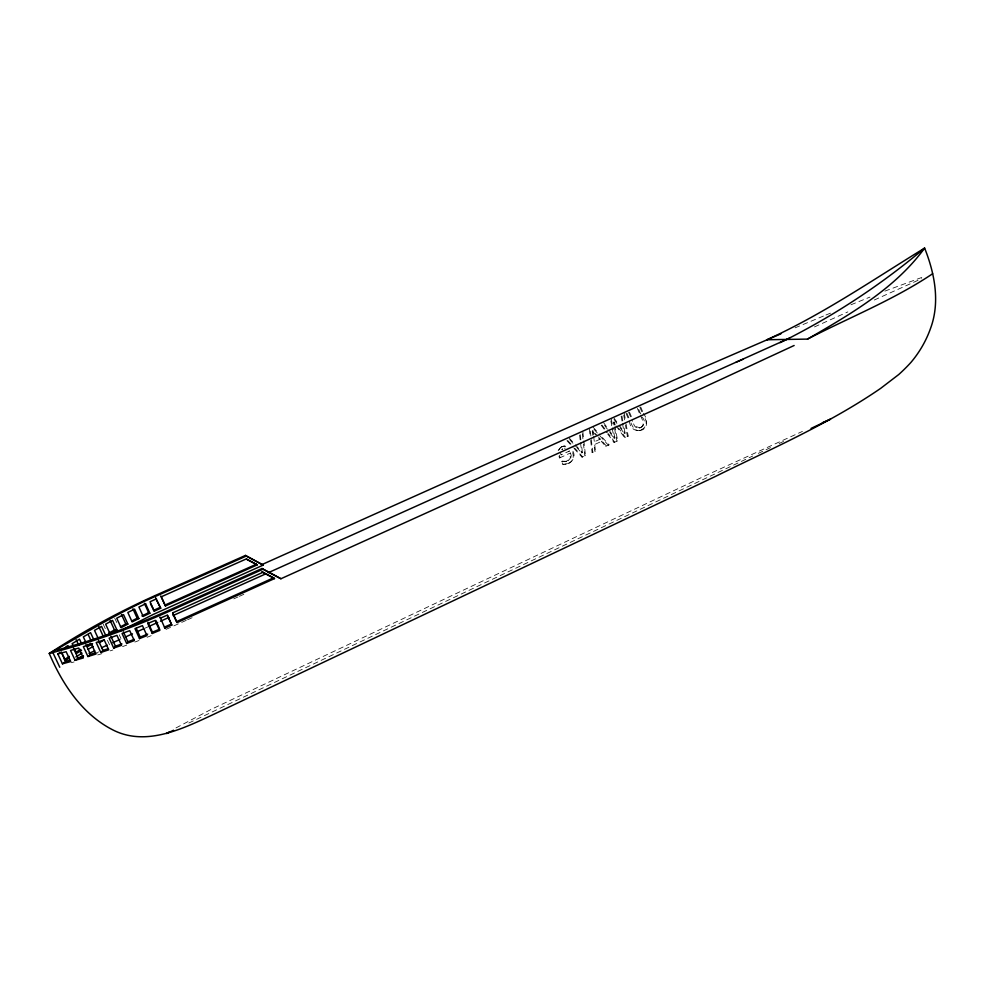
<?xml version="1.0" encoding="UTF-8"?>
<svg xmlns="http://www.w3.org/2000/svg" width="985" height="985" viewBox="0 0 985 985"><rect width="100%" height="100%" fill="white"/><g stroke="black" fill="none" stroke-linecap="round" stroke-linejoin="round"><path stroke-width="0.74" stroke-dasharray="4.92 3.69" d="M558.815 450.133L560.083 447.99M558.163 450.453L561.068 447.165M561.893 449.628L562.558 449.062M96.862 653.289L98.549 651.848M568.493 460.475L570.377 458.013L569.798 453.297L570.463 452.977L571.226 455.513L570.623 458.653L565.759 461.596L561.536 461.497L562.829 464.341C570.746 465.536 577.629 456.671 571.977 449.911M175.983 727.927L210.753 709.594L706.368 475.238L802.43 431.405M640.41 427.625C646.049 425.2 641.604 418.354 640.078 414.747M561.893 449.369L562.78 448.877M560.416 447.486L563.839 445.959L568.283 446.488M592.761 435.259L592.244 431.122L592.945 430.777L597.55 435.986M562.324 446.476L561.659 446.796L564.676 446.106L567.619 446.808M188.825 723.015L752.725 456.03M758.278 453.395L770.787 447.486M779.11 443.533L786.055 440.246M560.502 452.903L561.093 454.836L561.745 454.528M568.887 451.302L569.564 450.982L561.093 454.836M558.938 456.511L559.578 457.926L560.231 457.619L558.914 454.442M598.474 437.02L600.321 439.113L599.606 439.433L597.772 437.352M595.519 451.019L594.817 451.339L593.98 444.801L594.681 444.481L595.519 451.019L592.096 452.583L590.36 437.894M602.094 441.108L601.379 441.44L605.726 446.365L606.452 446.045L602.094 441.108L593.98 444.801M566.437 461.3L562.189 461.202L563.482 464.046L567.594 463.615M573.984 448.397L582.012 457.163L585.509 455.575L583.859 440.837M605.726 446.365L609.05 444.863L599.151 433.892M607.585 433.856L613.987 442.45L617.657 440.935L615.022 426.406M616.007 425.815L624.588 437.611L628.196 436.133L625.746 421.888M186.214 620.365L163.264 630.609M187.618 619.737L194.611 616.573M233.765 598.855L237.964 596.959M239.367 596.331L246.361 593.167M600.321 439.113L593.635 442.142L594.337 441.822L593.647 436.293M559.578 457.926L570.463 452.977M561.536 461.497L562.337 461.128M145.066 628.159L147.861 626.903M814.472 326.921L847.839 311.9M874.261 300.019L921.529 278.743M576.705 447.436L581.766 453.063L582.455 452.755L581.544 445.245M562.829 464.341L563.482 464.046M609.05 444.863L608.324 445.183L592.502 427.65M585.509 455.575L584.807 455.883L583.502 444.112M592.096 452.583L592.798 452.263L590.2 430.211M569.133 463.048L568.468 463.344C573.935 461.423 574.489 454.405 571.3 450.231M582.012 457.163L582.701 456.855L574.661 448.077M795.067 327.845L824.543 315.594M825.947 315.015L832.891 312.159M850.929 304.784L869.964 297.088M147.122 637.283L151.185 635.657M884.887 291.117L924.189 276.563M134.871 642.048L138.983 640.509M629.378 421.112C630.966 437.759 653.523 429.608 643.697 416.15M639.745 430.568C648.721 429.472 647.736 418.871 643.427 413.368M122.534 646.591L126.671 645.126M633.589 423.87C636.901 433.806 649.46 424.153 641.998 417.061M110.135 650.888L112.906 649.965M97.724 654.939L101.861 653.646M617.657 440.935L616.869 441.132L613.446 422.269L614.221 422.048L617.657 426.776M71.191 662.72L74.134 661.932M639.24 428.032L640.065 427.81L636.212 426.69L634.402 423.648M620.033 427.687L624.33 433.597L625.143 433.388L623.8 426.123M609.752 432.464L614.098 438.448L614.886 438.251L613.52 430.913M628.196 436.133L627.383 436.343L625.438 424.966M624.588 437.611L625.389 437.414L618.518 427.958M613.987 442.45L614.775 442.253L608.373 433.646M640.57 430.359C635.276 432.021 632.05 426.394 630.732 422.159M564.405 448.224L565.279 448.113M567.619 440.406L573.652 446.981M566.954 440.726L572.975 447.301M593.204 427.305L598.154 432.797M569.281 438.103L574.341 443.742M575.363 444.863L582.455 452.755M569.625 439.569L575.696 446.316M592.244 431.122L596.848 436.318M601.958 425.027L607.449 432.415M601.195 425.249L606.674 432.624M613.938 417.997L618.248 423.919M619.109 425.101L625.143 433.388M614.012 419.413L619.171 426.505M613.446 422.269L615.157 424.633M603.571 422.663L607.917 428.66M608.792 429.854L614.886 438.251M604.531 425.286L608.878 431.27M103.24 624.244L105.74 629.674M107.476 640.336L110.899 647.785M114.716 618.087L117.19 623.493M119.247 634.771L120.946 638.489M640.693 406.965L642.885 412.087M639.868 407.211L643.156 414.882M638.711 409.391L641.444 415.781M637.344 408.356L639.536 413.466M629.44 412.05L631.644 417.197M628.627 412.284L632.493 421.297M626.891 413.183L630.191 420.878M626.078 413.429L628.824 419.832M611.34 419.167L613.249 429.435M610.823 420.866L611.919 426.727M612.19 428.192L614.098 438.448M621.929 415.965L623.53 424.67M621.129 416.212L622.2 421.999M622.471 423.452L624.33 433.597M614.221 422.048L614.751 424.954M624.281 413.343L625.5 420.46M623.714 415.005L625.192 423.538M592.945 430.777L593.462 434.914M580.276 434.742L581.359 443.742M579.599 435.075L580.313 441.071M580.497 442.573L581.766 453.063M589.325 429.078L590.187 436.429M582.874 431.984L583.699 439.359M582.344 433.806L583.329 442.634"/><path stroke-width="1.48" d="M159.582 630.425L159.755 629.132L152.466 632.173L152.269 633.478L159.582 630.425L155.076 620.439L147.75 623.493L152.269 633.478M139.513 638.6L146.974 635.633L142.443 625.647L134.97 628.615L139.513 638.6L140.239 637.073L147.688 634.118M126.646 643.476L134.28 640.619L129.725 630.634L122.078 633.503L126.646 643.476L127.902 641.752L134.231 639.376M113.731 648.105L121.524 645.347L116.956 635.374L109.15 638.145L113.731 648.105L115.454 646.209L121.931 643.919M100.815 652.464L108.756 649.817L104.176 639.868L96.222 642.528L100.815 652.464L102.969 650.42L108.251 648.659M87.924 656.539L96.013 654.015L91.42 644.091L83.331 646.64L87.924 656.539L90.485 654.372L95.865 652.698M932.647 273.731C893.567 299.994 849.23 317.502 807.503 339.099L766.859 339.751C822.475 314.609 872.784 279.9 924.62 248.085C934.703 273.411 940.293 302.173 930.505 328.498C926.109 340.909 919.411 352.408 910.903 362.443A185.759 161.392 87.7 0 1 898.702 374.559L880.688 388.349C828.927 423.907 771.009 448.975 714.901 476.703L213.708 714.322C182.36 728.912 144.684 747.689 110.825 728.838L110.751 728.814C81.25 712.845 62.166 683.541 49.25 653.474C83.59 631.102 119.653 611.353 157.095 594.681L245.462 555.417L263.204 565.082L153.106 614.517L120.035 631.151M75.131 660.332L83.343 657.931L78.738 648.044L70.526 650.457L75.131 660.332L78.024 658.066L83.491 656.466M59.986 652.452L57.844 653.991L62.449 663.816L65.65 661.477L69.787 660.344M64.345 659.63L69.369 656.404M69.172 658.115L65.404 660.529L61.402 651.984M64.628 648.364L68.408 645.975L66.032 646.468M794.144 345.489L701.246 388.57L280.922 578.749L262.983 569.219L168.841 611.476C130.217 628.713 90.226 642.934 49.25 653.474C85.018 633.589 119.838 611.377 157.772 595.408L246.287 556.069L263.204 565.082M75.87 656.958L82.038 653.141M81.533 650.334L76.633 653.363L74.7 649.213M75.759 652.415L80.659 649.398M168.841 732.163L166.6 733.542L173.545 730.242M88.194 649.349L93.107 646.419M87.148 645.507L90.743 643.377M87.8 646.517L92.59 643.673M99.239 642.799L104.139 639.991M108.756 633.109L114.494 629.969L116.907 629.908L112.561 620.415L105.641 624.158L110.012 633.675L116.907 629.908M127.865 624.108L121.069 627.679L116.735 618.198L123.556 614.652L127.865 624.108L125.821 623.997L120.392 626.829M807.503 339.099C850.018 314.437 895.242 288.531 924.62 248.085A1152.635 907.579 56.6 0 1 787.421 339.074L779.985 342.657M131.83 620.932L137.186 618.235L138.848 618.555L134.563 609.136L127.828 612.485L132.125 621.929L138.848 618.555M148.624 612.707L141.975 615.896L143.182 616.425L149.868 613.224L145.62 603.817L144.401 603.325L148.624 612.707L149.868 613.224M145.62 603.817L138.922 607.006L143.182 616.425M811.061 428.413L830.503 419.204L822.364 422.725M150.471 603.731L154.276 611.156L160.703 608.213L155.704 598.141L160.703 608.213M153.488 610.429L159.902 607.486M156.48 598.831L150.04 601.761L154.276 611.156M77.827 658.423L83.43 655.899M89.032 653.375L94.634 650.851M101.64 647.699L107.242 645.175M112.844 642.663L119.85 639.511M125.452 636.987L132.458 633.835M138.06 631.311L143.662 628.787M149.264 626.275L157.674 622.483M160.469 621.227L168.878 617.447M173.077 615.551L265.519 573.96M268.326 572.691L789.441 338.175M274.519 578.589L262.786 572.371L172.744 612.842L177.115 622.606L274.519 578.589L273.547 577.826L176.463 621.67L172.72 613.335M280.922 578.749L262.047 568.493L168.337 610.515C132.335 626.62 95.052 639.868 56.945 650.038M164.864 605.135L256.309 564.245L257.171 564.91L165.431 605.947L160.752 595.974M262.33 564.405L678.037 378.314L780.945 333.792M171.415 624.047L164.52 627.076L164.877 628.147L171.796 625.106L167.512 615.354M736.152 362.16L742.838 359.353M57.844 653.991L66.143 651.713L70.748 661.563L62.449 663.816M246.509 559.024L256.309 564.245M257.171 564.91L246.102 559.024L161.318 596.762L165.431 605.947M273.547 577.826L261.862 571.632L262.786 572.371M245.462 555.417L246.287 556.069M262.047 568.493L262.983 569.219M52.87 652.55L59.777 667.264M61.636 652.907L65.65 661.477M73.407 646.443L72.127 643.673L79.514 639.166L81.435 643.303M73.444 648.229L78.024 658.066M85.892 642.38L83.343 636.889L90.558 632.653L93.723 639.499M85.904 644.498L90.485 654.372M76.19 639.77L78.751 645.274M98.291 638.588L94.511 630.388L101.566 626.398L105.961 635.941M98.401 640.521L102.969 650.42M88.145 634.463L91.309 641.297M110.899 636.285L115.454 646.209M98.832 626.682L103.203 636.199M123.359 631.816L127.902 641.752M110.16 620.501L114.494 629.969M121.512 614.566L125.821 623.997M132.926 608.841L137.186 618.235M136.287 628.368L140.239 637.073M155.827 620.427L159.188 627.888M147.959 622.225L152.466 632.173M171.796 625.106L167.315 615.133L160.383 618.161L160.05 617.139L164.877 628.147"/></g></svg>
